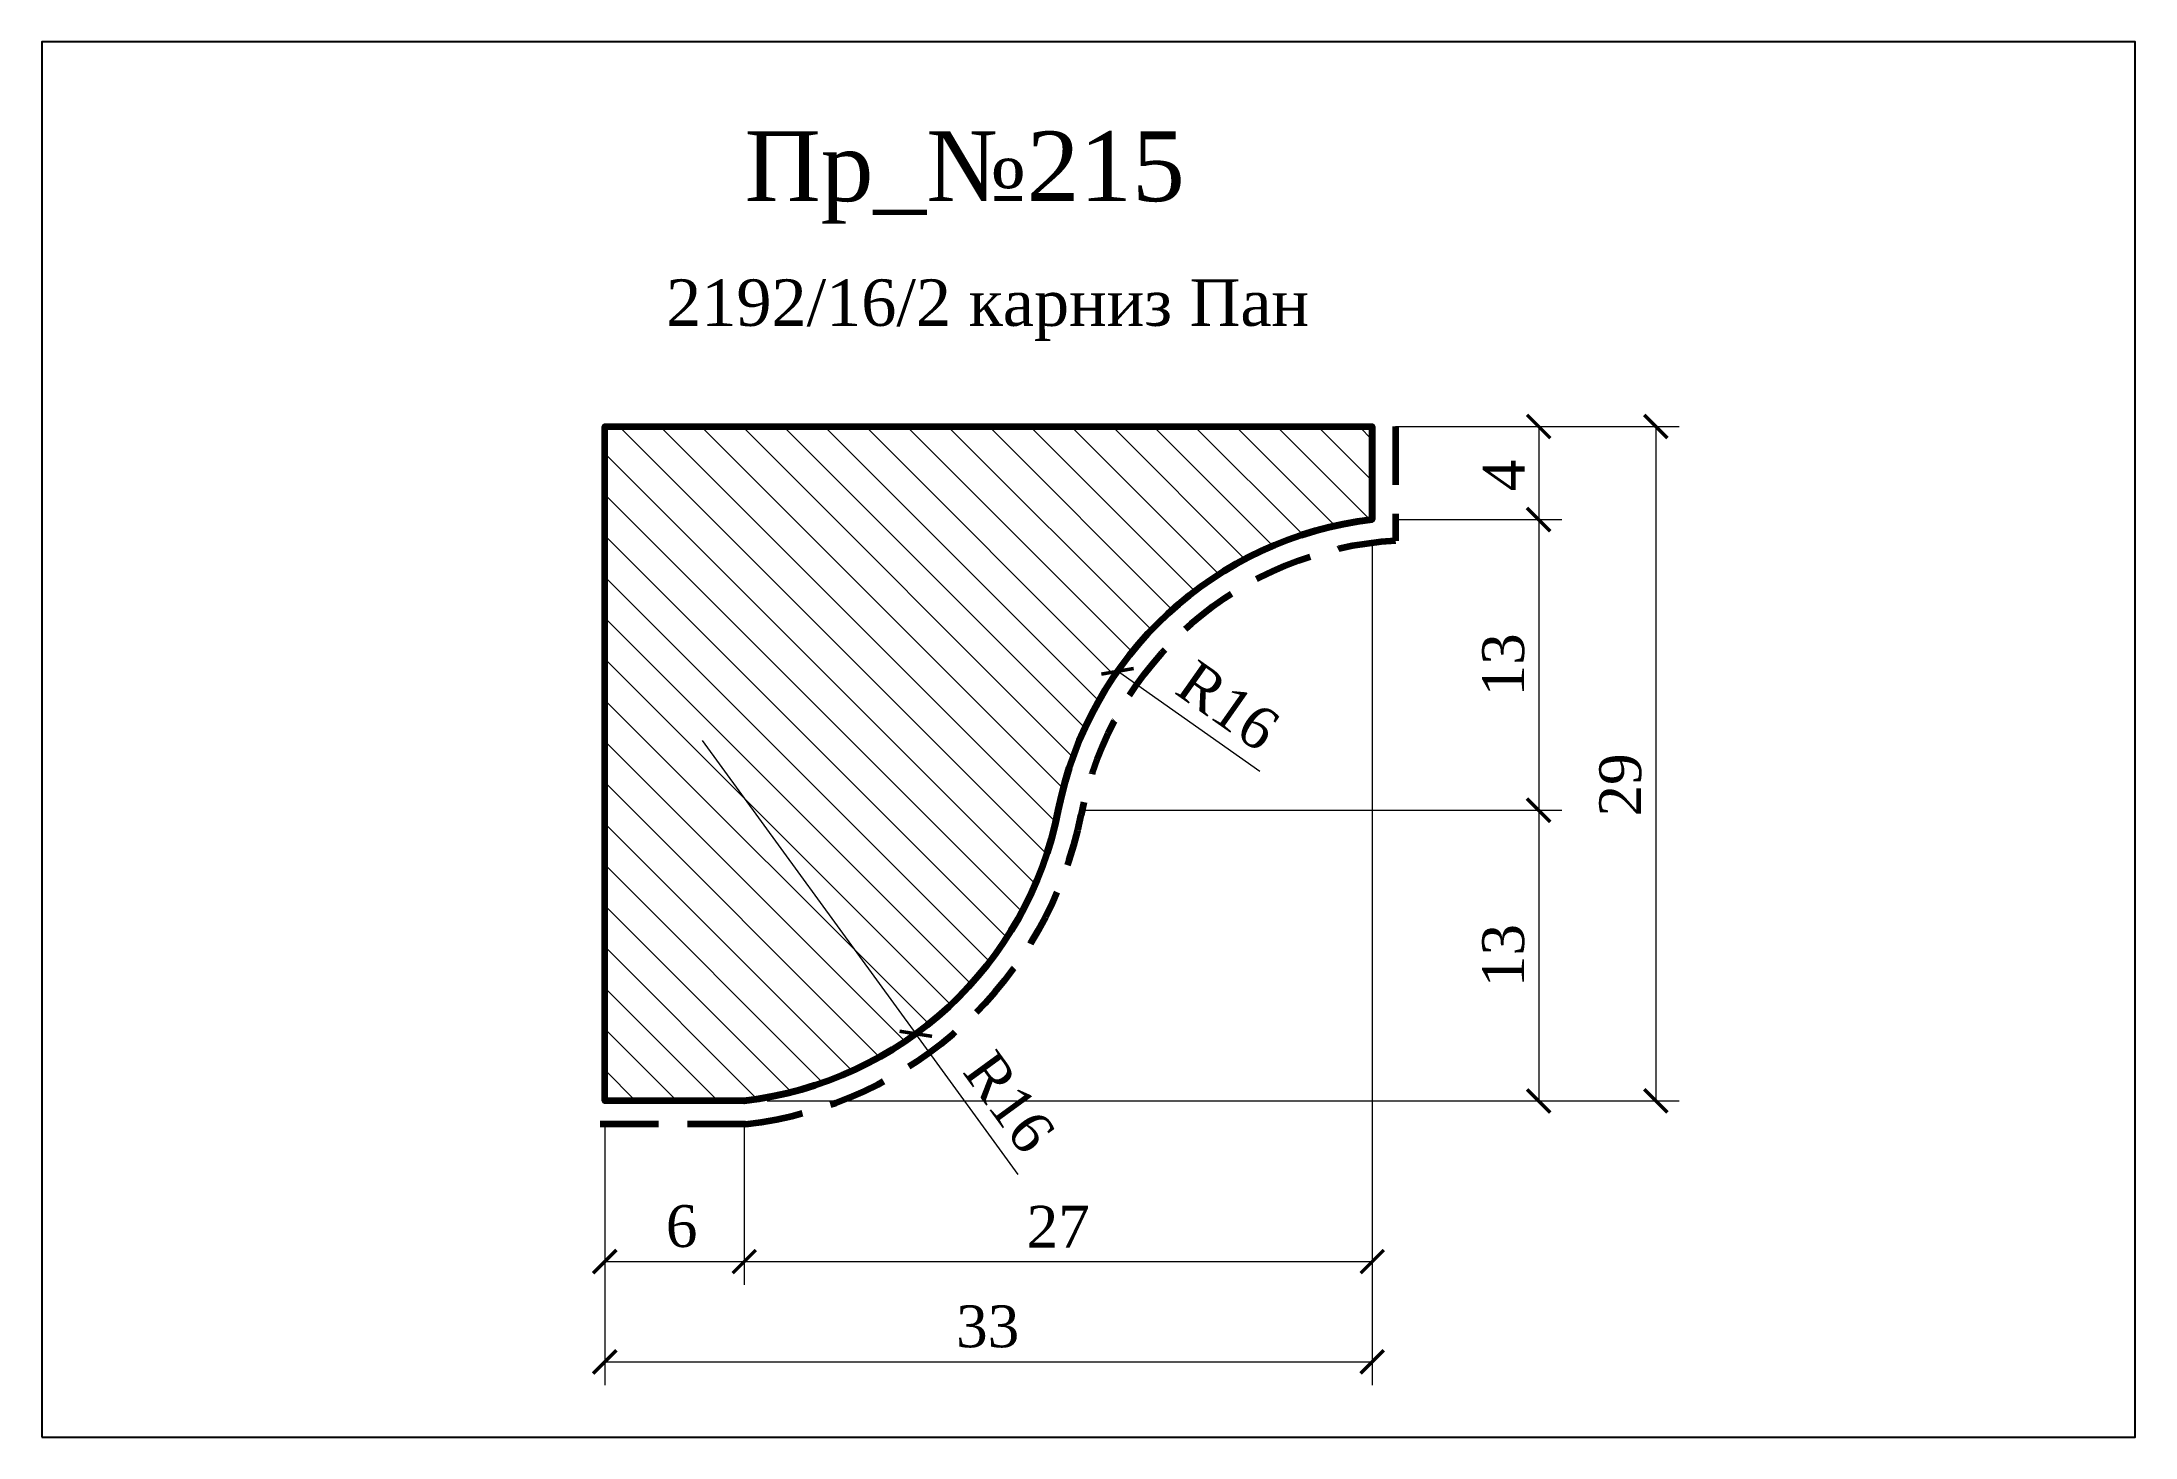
# Model space of a CAD drawing. Header units: millimetres. Extents: x 309022.8 to 309112.8, y -96263.8 to -96203.8.
import ezdxf

# ---------------------------------------------------------------- set-up
doc = ezdxf.new("R2010")
doc.units = ezdxf.units.MM
doc.header["$MEASUREMENT"] = 0
doc.linetypes.add('HIDDEN', pattern=[0.375, 0.25, -0.125])
doc.layers.add('Outside panel', color=7, linetype='Continuous', lineweight=18, true_color=0x7f5e57)
doc.layers.add('линия 15', color=7, linetype='Continuous', lineweight=15)
doc.layers.add('линия 50', color=1, linetype='Continuous', lineweight=140)
doc.styles.add('ELECT', font='times.ttf')
doc.styles.get("Standard").update_dxf_attribs({"font": 'times.ttf'})
doc.dimstyles.new('M_1', dxfattribs={"dimtxt": 1.8, "dimasz": 1, "dimexe": 1, "dimexo": 1, "dimgap": 0.6, "dimtad": 1, "dimdec": 0, "dimdsep": 46, "dimtxsty": 'Standard', "dimblk": 'ARCHTICK', "dimcen": -5, "dimclrd": 7, "dimclre": 7, "dimclrt": 7, "dimadec": 0, "dimazin": 0, "dimtfac": 1, "dimtdec": 0, "dimtmove": 0, "dimatfit": 3, "dimfxl": 1, "dimtolj": 1, "dimtzin": 0, "dimlwd": 5, "dimlwe": 5, "dimarcsym": 0})

# ---------------------------------------------------------------- blocks, each defined once
blk = doc.blocks.new('_ArchTick')
at = {"color": 0, "linetype": 'ByBlock', "const_width": 0.15}
blk.add_lwpolyline([(-0.5, -0.5), (0.5, 0.5)], dxfattribs=at)
blk = doc.blocks.new('*D9')
at = {"layer": 'Defpoints', "color": 0, "ltscale": 1000, "transparency": 16777216}
for p in [(309080.032, -96224.3), (309047.032, -96249.3), (309080.032, -96260.522)]:
    blk.add_point(p, dxfattribs=at)
at = {"layer": 'линия 15', "color": 7, "lineweight": 5, "ltscale": 1000, "transparency": 16777216}
for p, q in [((309080.032, -96225.3), (309080.032, -96261.522)), ((309047.032, -96250.3), (309047.032, -96261.522)), ((309047.032, -96260.522), (309080.032, -96260.522))]:
    blk.add_line(p, q, dxfattribs=at)
at = {"layer": 'линия 15', "color": 7, "lineweight": 5, "ltscale": 1000, "transparency": 16777216, "rotation": 180}
blk.add_blockref('_ArchTick', (309047.032, -96260.522), dxfattribs=at)
at = {"layer": 'линия 15', "color": 7, "lineweight": 5, "ltscale": 1000, "transparency": 16777216}
blk.add_blockref('_ArchTick', (309080.032, -96260.522), dxfattribs=at)
at = {"layer": 'линия 15', "color": 7, "ltscale": 1000, "transparency": 16777216, "insert": (309063.498, -96259.007), "char_height": 1.8, "attachment_point": 5}
blk.add_mtext('\\A1;33', dxfattribs=at)
blk = doc.blocks.new('*D8')
at = {"layer": 'Defpoints', "color": 0, "ltscale": 1000, "transparency": 16777216}
for p in [(309080.032, -96220.301), (309053.015, -96249.3), (309092.223, -96249.3)]:
    blk.add_point(p, dxfattribs=at)
at = {"layer": 'линия 15', "color": 7, "lineweight": 5, "ltscale": 1000, "transparency": 16777216}
for p, q in [((309081.032, -96220.301), (309093.223, -96220.301)), ((309092.223, -96220.301), (309092.223, -96249.3)), ((309054.015, -96249.3), (309093.223, -96249.3))]:
    blk.add_line(p, q, dxfattribs=at)
for p, rotation in [((309092.223, -96220.301), 90), ((309092.223, -96249.3), 270)]:
    blk.add_blockref('_ArchTick', p, dxfattribs=dict(at, rotation=rotation))
at = {"layer": 'линия 15', "color": 7, "ltscale": 1000, "transparency": 16777216, "insert": (309090.704, -96235.715), "char_height": 1.8, "attachment_point": 5, "rotation": 90}
blk.add_mtext('\\A1;29', dxfattribs=at)
blk = doc.blocks.new('*D7')
at = {"layer": 'Defpoints', "color": 0, "ltscale": 1000, "transparency": 16777216}
for p in [(309066.532, -96236.801), (309053.032, -96249.301), (309087.187, -96249.301)]:
    blk.add_point(p, dxfattribs=at)
at = {"layer": 'линия 15', "color": 7, "lineweight": 5, "ltscale": 1000, "transparency": 16777216}
for p, q in [((309067.532, -96236.801), (309088.187, -96236.801)), ((309087.187, -96236.801), (309087.187, -96249.301)), ((309054.032, -96249.301), (309088.187, -96249.301))]:
    blk.add_line(p, q, dxfattribs=at)
for p, rotation in [((309087.187, -96236.801), 90), ((309087.187, -96249.301), 270)]:
    blk.add_blockref('_ArchTick', p, dxfattribs=dict(at, rotation=rotation))
at = {"layer": 'линия 15', "color": 7, "ltscale": 1000, "transparency": 16777216, "insert": (309085.672, -96243.051), "char_height": 1.8, "attachment_point": 5, "rotation": 90}
blk.add_mtext('\\A1;13', dxfattribs=at)
blk = doc.blocks.new('*D6')
at = {"layer": 'Defpoints', "color": 0, "ltscale": 1000, "transparency": 16777216}
for p in [(309080.032, -96224.301), (309066.532, -96236.801), (309087.187, -96236.801)]:
    blk.add_point(p, dxfattribs=at)
at = {"layer": 'линия 15', "color": 7, "lineweight": 5, "ltscale": 1000, "transparency": 16777216}
for p, q in [((309081.032, -96224.301), (309088.187, -96224.301)), ((309087.187, -96224.301), (309087.187, -96236.801)), ((309067.532, -96236.801), (309088.187, -96236.801))]:
    blk.add_line(p, q, dxfattribs=at)
for p, rotation in [((309087.187, -96224.301), 90), ((309087.187, -96236.801), 270)]:
    blk.add_blockref('_ArchTick', p, dxfattribs=dict(at, rotation=rotation))
at = {"layer": 'линия 15', "color": 7, "ltscale": 1000, "transparency": 16777216, "insert": (309085.672, -96230.551), "char_height": 1.8, "attachment_point": 5, "rotation": 90}
blk.add_mtext('\\A1;13', dxfattribs=at)
blk = doc.blocks.new('*D5')
at = {"layer": 'Defpoints', "color": 0, "ltscale": 1000, "transparency": 16777216}
for p in [(309080.032, -96220.3), (309080.032, -96224.301), (309087.187, -96224.301)]:
    blk.add_point(p, dxfattribs=at)
at = {"layer": 'линия 15', "color": 7, "lineweight": 5, "ltscale": 1000, "transparency": 16777216}
for p, q in [((309081.032, -96220.3), (309088.187, -96220.3)), ((309087.187, -96220.3), (309087.187, -96224.301)), ((309081.032, -96224.301), (309088.187, -96224.301))]:
    blk.add_line(p, q, dxfattribs=at)
for p, rotation in [((309087.187, -96220.3), 90), ((309087.187, -96224.301), 270)]:
    blk.add_blockref('_ArchTick', p, dxfattribs=dict(at, rotation=rotation))
at = {"layer": 'линия 15', "color": 7, "ltscale": 1000, "transparency": 16777216, "insert": (309085.687, -96222.406), "char_height": 1.8, "attachment_point": 5, "rotation": 90}
blk.add_mtext('\\A1;4', dxfattribs=at)
blk = doc.blocks.new('*D3')
at = {"layer": 'Defpoints', "color": 0, "ltscale": 1000, "transparency": 16777216}
for p in [(309047.032, -96249.3), (309053.032, -96249.3), (309053.032, -96256.21)]:
    blk.add_point(p, dxfattribs=at)
at = {"layer": 'линия 15', "color": 7, "lineweight": 5, "ltscale": 1000, "transparency": 16777216}
for p, q in [((309047.032, -96250.3), (309047.032, -96257.21)), ((309053.032, -96250.3), (309053.032, -96257.21)), ((309047.032, -96256.21), (309053.032, -96256.21))]:
    blk.add_line(p, q, dxfattribs=at)
at = {"layer": 'линия 15', "color": 7, "lineweight": 5, "ltscale": 1000, "transparency": 16777216, "rotation": 180}
blk.add_blockref('_ArchTick', (309047.032, -96256.21), dxfattribs=at)
at = {"layer": 'линия 15', "color": 7, "lineweight": 5, "ltscale": 1000, "transparency": 16777216}
blk.add_blockref('_ArchTick', (309053.032, -96256.21), dxfattribs=at)
at = {"layer": 'линия 15', "color": 7, "ltscale": 1000, "transparency": 16777216, "insert": (309050.341, -96254.695), "char_height": 1.8, "attachment_point": 5}
blk.add_mtext('\\A1;6', dxfattribs=at)
blk = doc.blocks.new('*D2')
at = {"layer": 'Defpoints', "color": 0, "ltscale": 1000, "transparency": 16777216}
for p in [(309051.218, -96233.802), (309060.407, -96246.414)]:
    blk.add_point(p, dxfattribs=at)
at = {"layer": 'линия 15', "color": 7, "lineweight": 5, "ltscale": 1000, "transparency": 16777216}
for p in [(309051.218, -96233.802), (309064.814, -96252.461)]:
    blk.add_line(p, (309060.407, -96246.414), dxfattribs=at)
at = {"layer": 'линия 15', "color": 7, "lineweight": 5, "ltscale": 1000, "transparency": 16777216, "rotation": 126.077282412238}
blk.add_blockref('_ArchTick', (309060.407, -96246.414), dxfattribs=at)
at = {"layer": 'линия 15', "color": 7, "ltscale": 1000, "transparency": 16777216, "insert": (309064.424, -96249.353), "char_height": 1.8, "attachment_point": 5, "rotation": 306.07728}
blk.add_mtext('\\A1;R16', dxfattribs=at)
blk = doc.blocks.new('*D1')
at = {"layer": 'Defpoints', "color": 0, "ltscale": 1000, "transparency": 16777216}
for p in [(309069.078, -96230.827), (309081.845, -96239.799)]:
    blk.add_point(p, dxfattribs=at)
at = {"layer": 'линия 15', "color": 7, "lineweight": 5, "ltscale": 1000, "transparency": 16777216}
blk.add_line((309075.2, -96235.13), (309069.078, -96230.827), dxfattribs=at)
at = {"layer": 'линия 15', "color": 7, "lineweight": 5, "ltscale": 1000, "transparency": 16777216, "rotation": 144.9039540486081}
blk.add_blockref('_ArchTick', (309069.078, -96230.827), dxfattribs=at)
at = {"layer": 'линия 15', "color": 7, "ltscale": 1000, "transparency": 16777216, "insert": (309073.829, -96232.313), "char_height": 1.8, "attachment_point": 5, "rotation": 324.90395}
blk.add_mtext('\\A1;R16', dxfattribs=at)

msp = doc.modelspace()

# ---------------------------------------------------------------- hatches: boundary and pattern name
at = {"layer": 'Outside panel', "ltscale": 1000}
h = msp.add_hatch(dxfattribs=at)
h.set_pattern_fill('ANSI31', color=256, scale=10, angle=90)
h.set_pattern_definition([(135, (-1462.4092, -421.4534), (-0.8838834765, -0.8838834765), [])])
h.paths.add_polyline_path([(309080.032, -96220.301), (309047.032, -96220.301), (309047.032, -96249.301), (309053.032, -96249.301, 0.326114), (309066.532, -96236.801, -0.326111), (309080.032, -96224.301)])

# ---------------------------------------------------------------- linework, layer by layer
at = {"color": 6, "ltscale": 1000}
msp.add_lwpolyline([(309022.832, -96263.759), (309112.832, -96263.759), (309112.832, -96203.759), (309022.832, -96203.759)], close=True, dxfattribs=at)
at = {"layer": 'линия 50', "color": 1, "linetype": 'HIDDEN', "ltscale": 10, "true_color": 0xff0909}
msp.add_lwpolyline([(309081.032, -96220.303), (309081.032, -96225.217, 0.342997), (309067.513, -96236.993, -0.327102), (309053.089, -96250.301), (309046.032, -96250.3)], format="xyb", dxfattribs=at)
at = {"layer": 'линия 50', "color": 7}
for points in [[(309080.032, -96220.301), (309080.032, -96220.301), (309080.032, -96224.301, 0.32611), (309066.532, -96236.801, -0.326115), (309053.032, -96249.301), (309047.032, -96249.301), (309047.032, -96220.301), (309080.032, -96220.301)], [(309053.028, -96249.301, 0.000648), (309053.015, -96249.3), (309053.032, -96249.3, 0.326115), (309066.532, -96236.8, -0.32611), (309080.032, -96224.3), (309080.032, -96220.3)]]:
    msp.add_lwpolyline(points, format="xyb", dxfattribs=at)

# ---------------------------------------------------------------- texts
at = {"color": 5, "ltscale": 1000, "style": 'ELECT'}
msp.add_text('Пр_№215', height=3, dxfattribs=at).set_placement((309053.049, -96210.609))
at = {"color": 7, "ltscale": 1000, "style": 'ELECT'}
msp.add_text('2192/16/2 карниз Пан', height=2, dxfattribs=at).set_placement((309049.672, -96215.971))

# ---------------------------------------------------------------- dimensions: what is measured, and where the dimension line sits
at = {"layer": 'линия 15', "color": 1, "ltscale": 1000, "true_color": 0xff0909}
for base, p2, picture, middle in [((309092.223, -96249.3), (309053.015, -96249.3), '*D8', (309092.223, -96235.715)), ((309087.187, -96224.301), (309080.032, -96224.301), '*D5', (309087.187, -96222.406))]:
    dim = msp.add_linear_dim(base=base, p1=(309080.032, -96220.301), p2=p2, angle=90, dimstyle='M_1', dxfattribs=at)
    dim.commit()
    dim.dimension.update_dxf_attribs({"geometry": picture, "text_midpoint": middle, "dimtype": 128})
for base, p2, picture, middle in [((309080.032, -96260.522), (309080.032, -96224.3), '*D9', (309063.498, -96260.522)), ((309053.032, -96256.21), (309053.032, -96249.3), '*D3', (309050.341, -96256.21))]:
    dim = msp.add_linear_dim(base=base, p1=(309047.032, -96249.301), p2=p2, dimstyle='M_1', dxfattribs=at)
    dim.commit()
    dim.dimension.update_dxf_attribs({"geometry": picture, "text_midpoint": middle, "dimtype": 128})
msp.add_linear_dim(base=(309080.032, -96256.21), p1=(309053.032, -96249.3), p2=(309080.032, -96224.3), dimstyle='M_1', dxfattribs=at).render()
for base, p1, p2, picture, middle in [((309087.187386055, -96236.800504833), (309080.031647523, -96224.300504833), (309066.531647523, -96236.800504833), '*D6', (309085.671812875, -96230.550504833)), ((309087.187386055, -96249.300504833), (309066.531647523, -96236.800504833), (309053.031647523, -96249.300504833), '*D7', (309085.671812876, -96243.050504833))]:
    dim = msp.add_linear_dim(base=base, p1=p1, p2=p2, angle=90, dimstyle='M_1', dxfattribs=at)
    dim.commit()
    dim.dimension.update_dxf_attribs({"geometry": picture, "text_midpoint": middle})
dim = msp.add_radius_dim(center=(309081.845, -96239.799), mpoint=(309069.078, -96230.827), dimstyle='M_1', dxfattribs=at)
dim.commit()
dim.dimension.update_dxf_attribs({"geometry": '*D1', "text_midpoint": (309072.957, -96233.553), "dimtype": 132})
dim = msp.add_radius_dim(center=(309051.218, -96233.802), mpoint=(309060.407, -96246.414), dimstyle='M_1', dxfattribs=at)
dim.commit()
dim.dimension.update_dxf_attribs({"geometry": '*D2', "text_midpoint": (309064.424, -96249.353)})

doc.saveas('drawing.dxf')
